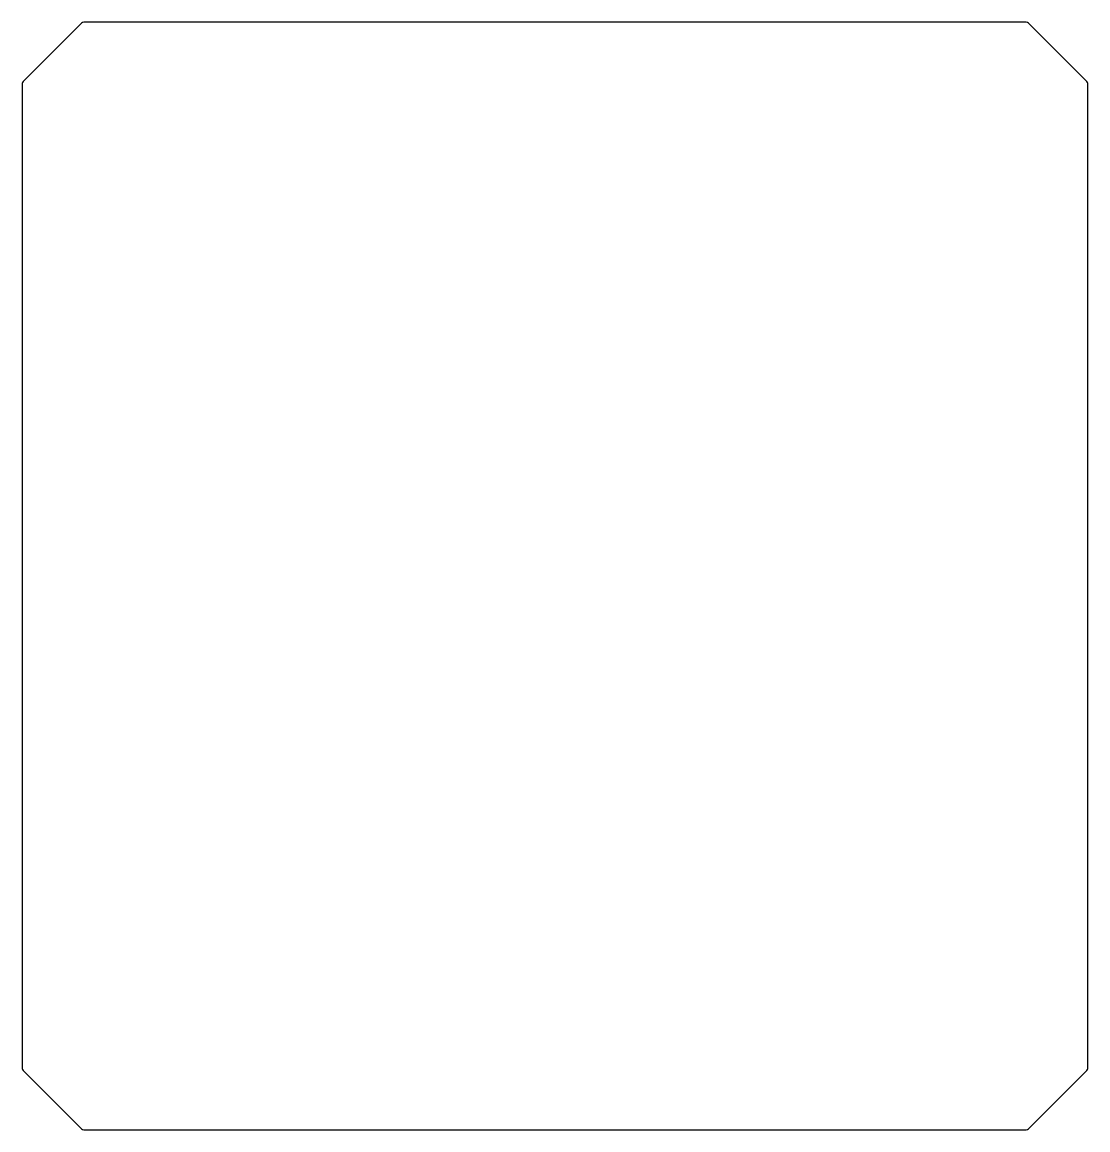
# Model space of a CAD drawing. Header units: millimetres. Extents: x -276 to 276, y -287 to 287.
import ezdxf

# ---------------------------------------------------------------- set-up
doc = ezdxf.new("R2010")
doc.units = ezdxf.units.MM
doc.layers.get('0').update_dxf_attribs({"linetype": 'CONTINUOUS'})

msp = doc.modelspace()

# ---------------------------------------------------------------- linework, layer by layer
msp.add_lwpolyline([(243.54, -287, 0.198912), (245.66, -286.12), (275.12, -256.66, 0.198912), (276, -254.54), (276, 254.54, 0.198912), (275.12, 256.66), (245.66, 286.12, 0.198912), (243.54, 287), (-243.54, 287, 0.198912), (-245.66, 286.12), (-275.12, 256.66, 0.198912), (-276, 254.54), (-276, -254.54, 0.198912), (-275.12, -256.66), (-245.66, -286.12, 0.198912), (-243.54, -287)], format="xyb", close=True)

doc.saveas('drawing.dxf')
